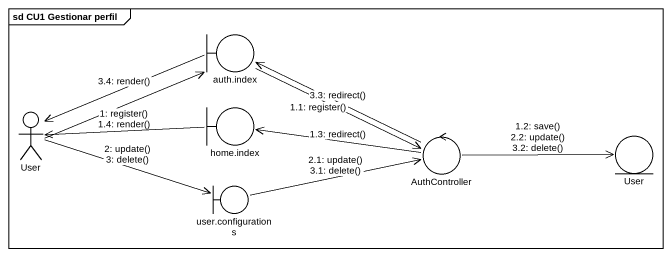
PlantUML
@startuml
mainframe sd CU1 Gestionar perfil
boundary "auth.index" as auth_index
boundary "home.index" as home_index
actor User
control AuthController
entity "User" as User_2
boundary "user.configurations" as user_configurations
User -right-> auth_index : 1: register()
auth_index -right-> AuthController : 1.1: register()
AuthController -right-> User_2 : 1.2: save()\n2.2: update()\n3.2: delete()
AuthController -left-> home_index : 1.3: redirect()
home_index -left-> User : 1.4: render()
User -right-> user_configurations : 2: update()\n3: delete()
user_configurations -right-> AuthController : 2.1: update()\n3.1: delete()
AuthController -left-> auth_index : 3.3: redirect()
auth_index -left-> User : 3.4: render()
@enduml
